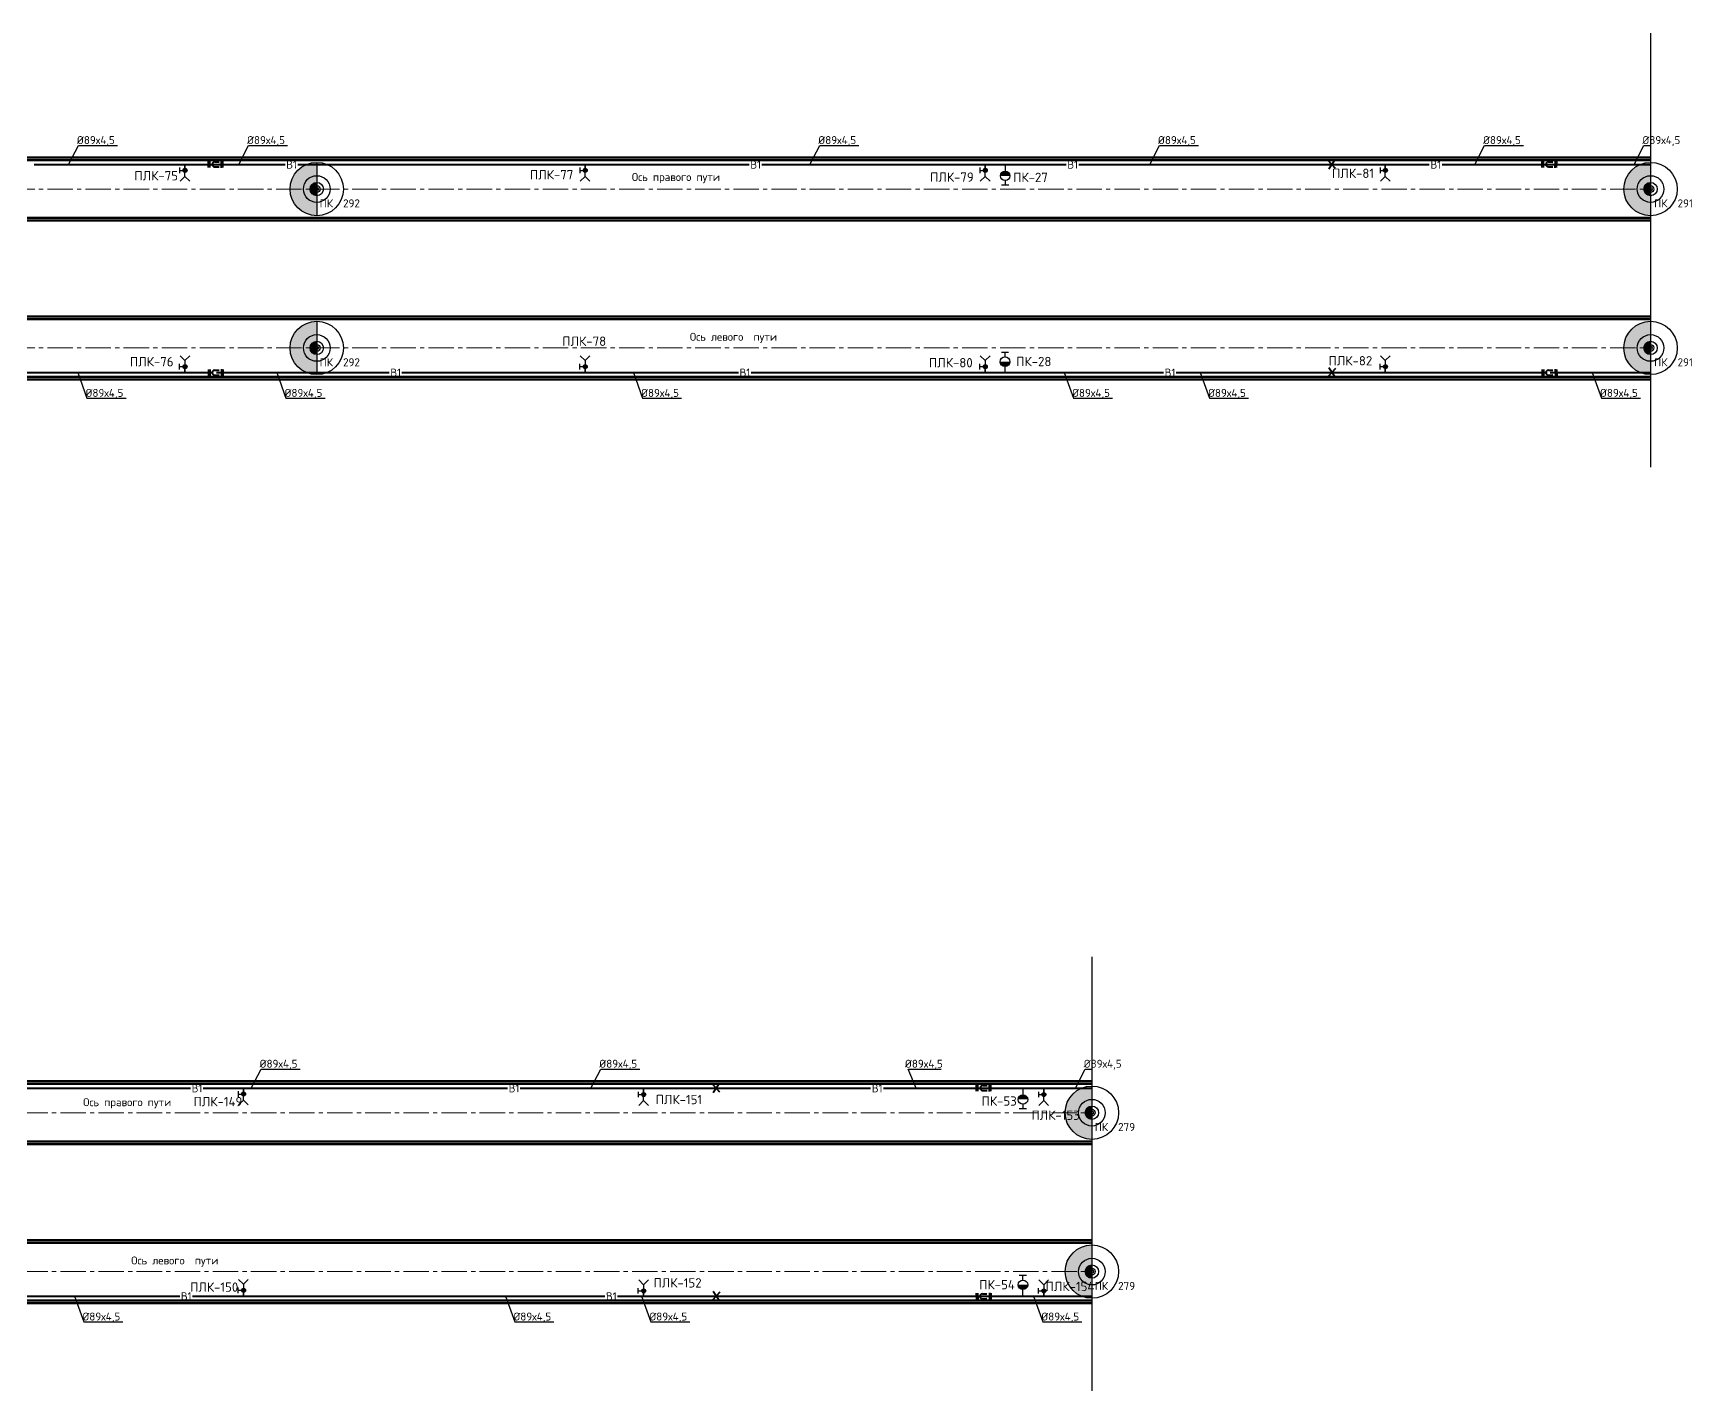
# Paper-space layout 'л2-л8' of a CAD drawing. Header units: millimetres. Extents: x 10032 to 18918, y -3051 to 627.
# Drawn here: x 15645 to 16267, y 118 to 627 of the extents above; entities that cross this region are included whole.
import ezdxf

# ---------------------------------------------------------------- set-up
doc = ezdxf.new("R2010")
doc.units = ezdxf.units.MM
doc.header["$LTSCALE"] = 0.5
doc.linetypes.add('CENTER2', pattern=[28.575, 19.05, -3.175, 3.175, -3.175])
for name, color, linetype in [('1_NADPIS', 7, 'Continuous'), ('3_Текст', 7, 'Continuous'), ('ВК_надписи', 7, 'Continuous'), ('ВК_сети', 4, 'Continuous'), ('ГТ_ПК', 2, 'Continuous'), ('ГТ_ПК @ 0.25', 2, 'Continuous'), ('ГТ_ПК @ 0.5', 2, 'Continuous'), ('ГТ_ПК @ 1', 2, 'Continuous'), ('ГТ_ПК @ 2', 2, 'Continuous'), ('ГТ_ПК @ 4', 2, 'Continuous')]:
    doc.layers.add(name, color=color, linetype=linetype)
for name, color, linetype, lineweight in [('1_PK500', 5, 'Continuous', 35), ('А_Конструкции', 4, 'Continuous', 50), ('АР_Оси', 242, 'CENTER2', 18)]:
    doc.layers.add(name, color=color, linetype=linetype, lineweight=lineweight)
doc.styles.add('Стандарт ММП', font='isocpeur.ttf')

# ---------------------------------------------------------------- blocks, each defined once
blk = doc.blocks.new('ПК')
at = {"layer": 'ГТ_ПК'}
blk.add_hatch(color=0, dxfattribs=at).paths.add_polyline_path([(0, -2.5, 0.414214), (2.5, 0, 0.414214), (0, 2.5)])
at = {"layer": 'ГТ_ПК', "color": 0}
blk.add_line((0, -2.5), (0, 2.5), dxfattribs=at)
blk.add_circle((0, 0), 2.5, dxfattribs=at)
blk = doc.blocks.new('*U626')
at = {"layer": 'ГТ_ПК @ 0.25', "extrusion": (9.32183e-09, 7.72587e-22, 1), "xscale": 0.2500000000000061, "yscale": 0.2500000000000053, "zscale": 0.2500000000000053, "rotation": 180}
blk.add_blockref('ПК', (15751.19, 568.47, 0), dxfattribs=at)
at = {"layer": 'ГТ_ПК @ 0.5', "extrusion": (9.32183e-09, 7.72587e-22, 1), "xscale": 0.5000000000000189, "yscale": 0.5000000000000173, "zscale": 0.5000000000000173, "rotation": 180}
blk.add_blockref('ПК', (15751.19, 568.47, 0), dxfattribs=at)
at = {"layer": 'ГТ_ПК @ 1', "extrusion": (9.32183e-09, 7.72587e-22, 1), "rotation": 179.9999999999641}
blk.add_blockref('ПК', (15751.19, 568.47, 0), dxfattribs=at)
at = {"layer": 'ГТ_ПК @ 2', "extrusion": (9.32183e-09, 7.72587e-22, 1), "xscale": 2.000000000000075, "yscale": 2.000000000000069, "zscale": 2.000000000000069, "rotation": 180}
blk.add_blockref('ПК', (15751.19, 568.47, 0), dxfattribs=at)
at = {"layer": 'ГТ_ПК @ 4', "extrusion": (9.32183e-09, 7.72587e-22, 1), "xscale": 4.000000000000098, "yscale": 4.000000000000085, "zscale": 4.000000000000085, "rotation": 180}
blk.add_blockref('ПК', (15751.19, 568.47, 0), dxfattribs=at)
blk = doc.blocks.new('*U627')
at = {"layer": 'ГТ_ПК @ 0.25', "extrusion": (9.32183e-09, 7.72587e-22, 1), "xscale": 0.2500000000000061, "yscale": 0.2500000000000053, "zscale": 0.2500000000000053, "rotation": 180}
blk.add_blockref('ПК', (16251.19, 568.47, 0), dxfattribs=at)
at = {"layer": 'ГТ_ПК @ 0.5', "extrusion": (9.32183e-09, 7.72587e-22, 1), "xscale": 0.5000000000000189, "yscale": 0.5000000000000173, "zscale": 0.5000000000000173, "rotation": 180}
blk.add_blockref('ПК', (16251.19, 568.47, 0), dxfattribs=at)
at = {"layer": 'ГТ_ПК @ 1', "extrusion": (9.32183e-09, 7.72587e-22, 1), "rotation": 179.9999999999641}
blk.add_blockref('ПК', (16251.19, 568.47, 0), dxfattribs=at)
at = {"layer": 'ГТ_ПК @ 2', "extrusion": (9.32183e-09, 7.72587e-22, 1), "xscale": 2.000000000000075, "yscale": 2.000000000000069, "zscale": 2.000000000000069, "rotation": 180}
blk.add_blockref('ПК', (16251.19, 568.47, 0), dxfattribs=at)
at = {"layer": 'ГТ_ПК @ 4', "extrusion": (9.32183e-09, 7.72587e-22, 1), "xscale": 4.000000000000098, "yscale": 4.000000000000085, "zscale": 4.000000000000085, "rotation": 180}
blk.add_blockref('ПК', (16251.19, 568.47, 0), dxfattribs=at)
blk = doc.blocks.new('*U629')
at = {"layer": 'ГТ_ПК @ 0.25', "extrusion": (9.32183e-09, 7.72587e-22, 1), "xscale": 0.2500000000000061, "yscale": 0.2500000000000053, "zscale": 0.2500000000000053, "rotation": 180}
blk.add_blockref('ПК', (15751.19, 508.87, 0), dxfattribs=at)
at = {"layer": 'ГТ_ПК @ 0.5', "extrusion": (9.32183e-09, 7.72587e-22, 1), "xscale": 0.5000000000000189, "yscale": 0.5000000000000173, "zscale": 0.5000000000000173, "rotation": 180}
blk.add_blockref('ПК', (15751.19, 508.87, 0), dxfattribs=at)
at = {"layer": 'ГТ_ПК @ 1', "extrusion": (9.32183e-09, 7.72587e-22, 1), "rotation": 179.9999999999641}
blk.add_blockref('ПК', (15751.19, 508.87, 0), dxfattribs=at)
at = {"layer": 'ГТ_ПК @ 2', "extrusion": (9.32183e-09, 7.72587e-22, 1), "xscale": 2.000000000000075, "yscale": 2.000000000000069, "zscale": 2.000000000000069, "rotation": 180}
blk.add_blockref('ПК', (15751.19, 508.87, 0), dxfattribs=at)
at = {"layer": 'ГТ_ПК @ 4', "extrusion": (9.32183e-09, 7.72587e-22, 1), "xscale": 4.000000000000098, "yscale": 4.000000000000085, "zscale": 4.000000000000085, "rotation": 180}
blk.add_blockref('ПК', (15751.19, 508.87, 0), dxfattribs=at)
blk = doc.blocks.new('*U630')
at = {"layer": 'ГТ_ПК @ 0.25', "extrusion": (9.32183e-09, 7.72587e-22, 1), "xscale": 0.2500000000000061, "yscale": 0.2500000000000053, "zscale": 0.2500000000000053, "rotation": 180}
blk.add_blockref('ПК', (16251.19, 508.87, 0), dxfattribs=at)
at = {"layer": 'ГТ_ПК @ 0.5', "extrusion": (9.32183e-09, 7.72587e-22, 1), "xscale": 0.5000000000000189, "yscale": 0.5000000000000173, "zscale": 0.5000000000000173, "rotation": 180}
blk.add_blockref('ПК', (16251.19, 508.87, 0), dxfattribs=at)
at = {"layer": 'ГТ_ПК @ 1', "extrusion": (9.32183e-09, 7.72587e-22, 1), "rotation": 179.9999999999641}
blk.add_blockref('ПК', (16251.19, 508.87, 0), dxfattribs=at)
at = {"layer": 'ГТ_ПК @ 2', "extrusion": (9.32183e-09, 7.72587e-22, 1), "xscale": 2.000000000000075, "yscale": 2.000000000000069, "zscale": 2.000000000000069, "rotation": 180}
blk.add_blockref('ПК', (16251.19, 508.87, 0), dxfattribs=at)
at = {"layer": 'ГТ_ПК @ 4', "extrusion": (9.32183e-09, 7.72587e-22, 1), "xscale": 4.000000000000098, "yscale": 4.000000000000085, "zscale": 4.000000000000085, "rotation": 180}
blk.add_blockref('ПК', (16251.19, 508.87, 0), dxfattribs=at)
blk = doc.blocks.new('*U671')
at = {"layer": 'ГТ_ПК @ 0.25', "extrusion": (9.32183e-09, 7.72587e-22, 1), "xscale": 0.2500000000000061, "yscale": 0.2500000000000053, "zscale": 0.2500000000000053, "rotation": 180}
blk.add_blockref('ПК', (16041.76, 222.06, 0), dxfattribs=at)
at = {"layer": 'ГТ_ПК @ 0.5', "extrusion": (9.32183e-09, 7.72587e-22, 1), "xscale": 0.5000000000000188, "yscale": 0.5000000000000173, "zscale": 0.5000000000000173, "rotation": 180}
blk.add_blockref('ПК', (16041.76, 222.06, 0), dxfattribs=at)
at = {"layer": 'ГТ_ПК @ 1', "extrusion": (9.32183e-09, 7.72587e-22, 1), "rotation": 179.9999999999641}
blk.add_blockref('ПК', (16041.76, 222.06, 0), dxfattribs=at)
at = {"layer": 'ГТ_ПК @ 2', "extrusion": (9.32183e-09, 7.72587e-22, 1), "xscale": 2.000000000000075, "yscale": 2.000000000000069, "zscale": 2.000000000000069, "rotation": 180}
blk.add_blockref('ПК', (16041.76, 222.06, 0), dxfattribs=at)
at = {"layer": 'ГТ_ПК @ 4', "extrusion": (9.32183e-09, 7.72587e-22, 1), "xscale": 4.000000000000097, "yscale": 4.000000000000085, "zscale": 4.000000000000085, "rotation": 180}
blk.add_blockref('ПК', (16041.76, 222.06, 0), dxfattribs=at)
blk = doc.blocks.new('*U674')
at = {"layer": 'ГТ_ПК @ 0.25', "extrusion": (9.32183e-09, 7.72587e-22, 1), "xscale": 0.2500000000000061, "yscale": 0.2500000000000053, "zscale": 0.2500000000000053, "rotation": 180}
blk.add_blockref('ПК', (16041.76, 162.46, 0), dxfattribs=at)
at = {"layer": 'ГТ_ПК @ 0.5', "extrusion": (9.32183e-09, 7.72587e-22, 1), "xscale": 0.5000000000000188, "yscale": 0.5000000000000173, "zscale": 0.5000000000000173, "rotation": 180}
blk.add_blockref('ПК', (16041.76, 162.46, 0), dxfattribs=at)
at = {"layer": 'ГТ_ПК @ 1', "extrusion": (9.32183e-09, 7.72587e-22, 1), "rotation": 179.9999999999641}
blk.add_blockref('ПК', (16041.76, 162.46, 0), dxfattribs=at)
at = {"layer": 'ГТ_ПК @ 2', "extrusion": (9.32183e-09, 7.72587e-22, 1), "xscale": 2.000000000000075, "yscale": 2.000000000000069, "zscale": 2.000000000000069, "rotation": 180}
blk.add_blockref('ПК', (16041.76, 162.46, 0), dxfattribs=at)
at = {"layer": 'ГТ_ПК @ 4', "extrusion": (9.32183e-09, 7.72587e-22, 1), "xscale": 4.000000000000097, "yscale": 4.000000000000085, "zscale": 4.000000000000085, "rotation": 180}
blk.add_blockref('ПК', (16041.76, 162.46, 0), dxfattribs=at)

psp = doc.layouts.new('л2-л8')

# ---------------------------------------------------------------- hatches: boundary and pattern name
at = {"layer": 'ВК_сети', "ltscale": 0.5}
h = psp.add_hatch(color=5, dxfattribs=at)
h.paths.add_polyline_path([(15702.5701, 575.4818, 0.41421356), (15701.8201, 576.2318), (15701.8201, 575.4818)])
h.paths.add_polyline_path([(15702.5701, 575.4818), (15701.8201, 575.4818), (15701.8201, 574.7318, 0.41421356)])
h.paths.add_polyline_path([(15701.8201, 575.4818), (15701.8201, 576.2318, 0.58408052), (15701.1782, 575.0938)])
h.paths.add_polyline_path([(15701.8201, 574.7318), (15701.8201, 575.4818), (15701.1782, 575.0938, 0.26256208)])
h = psp.add_hatch(color=5, dxfattribs=at)
h.paths.add_polyline_path([(15702.5701, 575.4818, 0.41421356), (15701.8201, 576.2318), (15701.8201, 575.4818)])
h.paths.add_polyline_path([(15702.5701, 575.4818), (15701.8201, 575.4818), (15701.8201, 574.7318, 0.41421356)])
h.paths.add_polyline_path([(15701.8201, 575.4818), (15701.8201, 576.2318, 0.58408052), (15701.1782, 575.0938)])
h.paths.add_polyline_path([(15701.8201, 574.7318), (15701.8201, 575.4818), (15701.1782, 575.0938, 0.26256208)])
h = psp.add_hatch(color=5, dxfattribs=at)
h.paths.add_polyline_path([(15852.5701, 575.4818, 0.41421356), (15851.8201, 576.2318), (15851.8201, 575.4818)])
h.paths.add_polyline_path([(15852.5701, 575.4818), (15851.8201, 575.4818), (15851.8201, 574.7318, 0.41421356)])
h.paths.add_polyline_path([(15851.8201, 575.4818), (15851.8201, 576.2318, 0.58408052), (15851.1782, 575.0938)])
h.paths.add_polyline_path([(15851.8201, 574.7318), (15851.8201, 575.4818), (15851.1782, 575.0938, 0.26256208)])
h = psp.add_hatch(color=5, dxfattribs=at)
h.paths.add_polyline_path([(15852.5701, 575.4818, 0.41421356), (15851.8201, 576.2318), (15851.8201, 575.4818)])
h.paths.add_polyline_path([(15852.5701, 575.4818), (15851.8201, 575.4818), (15851.8201, 574.7318, 0.41421356)])
h.paths.add_polyline_path([(15851.8201, 575.4818), (15851.8201, 576.2318, 0.58408052), (15851.1782, 575.0938)])
h.paths.add_polyline_path([(15851.8201, 574.7318), (15851.8201, 575.4818), (15851.1782, 575.0938, 0.26256208)])
h = psp.add_hatch(color=5, dxfattribs=at)
h.paths.add_polyline_path([(16002.5701, 575.4818, 0.41421356), (16001.8201, 576.2318), (16001.8201, 575.4818)])
h.paths.add_polyline_path([(16002.5701, 575.4818), (16001.8201, 575.4818), (16001.8201, 574.7318, 0.41421356)])
h.paths.add_polyline_path([(16001.8201, 575.4818), (16001.8201, 576.2318, 0.58408052), (16001.1782, 575.0938)])
h.paths.add_polyline_path([(16001.8201, 574.7318), (16001.8201, 575.4818), (16001.1782, 575.0938, 0.26256208)])
h = psp.add_hatch(color=5, dxfattribs=at)
h.paths.add_polyline_path([(16002.5701, 575.4818, 0.41421356), (16001.8201, 576.2318), (16001.8201, 575.4818)])
h.paths.add_polyline_path([(16002.5701, 575.4818), (16001.8201, 575.4818), (16001.8201, 574.7318, 0.41421356)])
h.paths.add_polyline_path([(16001.8201, 575.4818), (16001.8201, 576.2318, 0.58408052), (16001.1782, 575.0938)])
h.paths.add_polyline_path([(16001.8201, 574.7318), (16001.8201, 575.4818), (16001.1782, 575.0938, 0.26256208)])
h = psp.add_hatch(color=1, dxfattribs=at)
h.paths.add_polyline_path([(16007.4584, 573.4229), (16011.0584, 573.4229, 0.09159777), (16010.9396, 574.066), (16007.5773, 574.066, 0.09159777)])
h.paths.add_polyline_path([(16007.5773, 574.066), (16010.9396, 574.066, 0.68812614)])
h = psp.add_hatch(color=1, dxfattribs=at)
h.paths.add_polyline_path([(16007.4584, 573.4229), (16011.0584, 573.4229, 0.09159777), (16010.9396, 574.066), (16007.5773, 574.066, 0.09159777)])
h.paths.add_polyline_path([(16007.5773, 574.066), (16010.9396, 574.066, 0.68812614)])
h = psp.add_hatch(color=1, dxfattribs=at)
h.paths.add_polyline_path([(16007.4584, 573.4227), (16011.0584, 573.4227, 0.09159777), (16010.9396, 574.0659), (16007.5773, 574.0659, 0.09159777)])
h.paths.add_polyline_path([(16007.5773, 574.0659), (16010.9396, 574.0659, 0.68812614)])
h = psp.add_hatch(color=1, dxfattribs=at)
h.paths.add_polyline_path([(16007.4584, 573.4227), (16011.0584, 573.4227, 0.09159777), (16010.9396, 574.0659), (16007.5773, 574.0659, 0.09159777)])
h.paths.add_polyline_path([(16007.5773, 574.0659), (16010.9396, 574.0659, 0.68812614)])
h = psp.add_hatch(color=5, dxfattribs=at)
h.paths.add_polyline_path([(16152.5701, 575.4818, 0.41421356), (16151.8201, 576.2318), (16151.8201, 575.4818)])
h.paths.add_polyline_path([(16152.5701, 575.4818), (16151.8201, 575.4818), (16151.8201, 574.7318, 0.41421356)])
h.paths.add_polyline_path([(16151.8201, 575.4818), (16151.8201, 576.2318, 0.58408052), (16151.1782, 575.0938)])
h.paths.add_polyline_path([(16151.8201, 574.7318), (16151.8201, 575.4818), (16151.1782, 575.0938, 0.26256208)])
h = psp.add_hatch(color=5, dxfattribs=at)
h.paths.add_polyline_path([(16152.5701, 575.4818, 0.41421356), (16151.8201, 576.2318), (16151.8201, 575.4818)])
h.paths.add_polyline_path([(16152.5701, 575.4818), (16151.8201, 575.4818), (16151.8201, 574.7318, 0.41421356)])
h.paths.add_polyline_path([(16151.8201, 575.4818), (16151.8201, 576.2318, 0.58408052), (16151.1782, 575.0938)])
h.paths.add_polyline_path([(16151.8201, 574.7318), (16151.8201, 575.4818), (16151.1782, 575.0938, 0.26256208)])
h = psp.add_hatch(color=1, dxfattribs=at)
h.paths.add_polyline_path([(16007.4007, 503.7244), (16011.0007, 503.7244, -0.09159777), (16010.8819, 503.0812), (16007.5195, 503.0812, -0.09159777)])
h.paths.add_polyline_path([(16007.5195, 503.0812), (16010.8819, 503.0812, -0.68812614)])
h = psp.add_hatch(color=1, dxfattribs=at)
h.paths.add_polyline_path([(16007.4007, 503.7244), (16011.0007, 503.7244, -0.09159777), (16010.8819, 503.0812), (16007.5195, 503.0812, -0.09159777)])
h.paths.add_polyline_path([(16007.5195, 503.0812), (16010.8819, 503.0812, -0.68812614)])
h = psp.add_hatch(color=5, dxfattribs=at)
h.paths.add_polyline_path([(15702.5701, 501.8586, -0.41421356), (15701.8201, 501.1086), (15701.8201, 501.8586)])
h.paths.add_polyline_path([(15702.5701, 501.8586), (15701.8201, 501.8586), (15701.8201, 502.6086, -0.41421356)])
h.paths.add_polyline_path([(15701.8201, 501.8586), (15701.8201, 501.1086, -0.58408052), (15701.1782, 502.2466)])
h.paths.add_polyline_path([(15701.8201, 502.6086), (15701.8201, 501.8586), (15701.1782, 502.2466, -0.26256208)])
h = psp.add_hatch(color=5, dxfattribs=at)
h.paths.add_polyline_path([(15702.5701, 501.8586, -0.41421356), (15701.8201, 501.1086), (15701.8201, 501.8586)])
h.paths.add_polyline_path([(15702.5701, 501.8586), (15701.8201, 501.8586), (15701.8201, 502.6086, -0.41421356)])
h.paths.add_polyline_path([(15701.8201, 501.8586), (15701.8201, 501.1086, -0.58408052), (15701.1782, 502.2466)])
h.paths.add_polyline_path([(15701.8201, 502.6086), (15701.8201, 501.8586), (15701.1782, 502.2466, -0.26256208)])
h = psp.add_hatch(color=5, dxfattribs=at)
h.paths.add_polyline_path([(15852.5701, 501.8586, -0.41421356), (15851.8201, 501.1086), (15851.8201, 501.8586)])
h.paths.add_polyline_path([(15852.5701, 501.8586), (15851.8201, 501.8586), (15851.8201, 502.6086, -0.41421356)])
h.paths.add_polyline_path([(15851.8201, 501.8586), (15851.8201, 501.1086, -0.58408052), (15851.1782, 502.2466)])
h.paths.add_polyline_path([(15851.8201, 502.6086), (15851.8201, 501.8586), (15851.1782, 502.2466, -0.26256208)])
h = psp.add_hatch(color=5, dxfattribs=at)
h.paths.add_polyline_path([(15852.5701, 501.8585, -0.41421356), (15851.8201, 501.1085), (15851.8201, 501.8585)])
h.paths.add_polyline_path([(15852.5701, 501.8585), (15851.8201, 501.8585), (15851.8201, 502.6085, -0.41421356)])
h.paths.add_polyline_path([(15851.8201, 501.8585), (15851.8201, 501.1085, -0.58408052), (15851.1782, 502.2465)])
h.paths.add_polyline_path([(15851.8201, 502.6085), (15851.8201, 501.8585), (15851.1782, 502.2465, -0.26256208)])
h = psp.add_hatch(color=5, dxfattribs=at)
h.paths.add_polyline_path([(16002.5701, 501.8586, -0.41421356), (16001.8201, 501.1086), (16001.8201, 501.8586)])
h.paths.add_polyline_path([(16002.5701, 501.8586), (16001.8201, 501.8586), (16001.8201, 502.6086, -0.41421356)])
h.paths.add_polyline_path([(16001.8201, 501.8586), (16001.8201, 501.1086, -0.58408052), (16001.1782, 502.2466)])
h.paths.add_polyline_path([(16001.8201, 502.6086), (16001.8201, 501.8586), (16001.1782, 502.2466, -0.26256208)])
h = psp.add_hatch(color=5, dxfattribs=at)
h.paths.add_polyline_path([(16002.5701, 501.8586, -0.41421356), (16001.8201, 501.1086), (16001.8201, 501.8586)])
h.paths.add_polyline_path([(16002.5701, 501.8586), (16001.8201, 501.8586), (16001.8201, 502.6086, -0.41421356)])
h.paths.add_polyline_path([(16001.8201, 501.8586), (16001.8201, 501.1086, -0.58408052), (16001.1782, 502.2466)])
h.paths.add_polyline_path([(16001.8201, 502.6086), (16001.8201, 501.8586), (16001.1782, 502.2466, -0.26256208)])
h = psp.add_hatch(color=5, dxfattribs=at)
h.paths.add_polyline_path([(16152.5701, 501.8586, -0.41421356), (16151.8201, 501.1086), (16151.8201, 501.8586)])
h.paths.add_polyline_path([(16152.5701, 501.8586), (16151.8201, 501.8586), (16151.8201, 502.6086, -0.41421356)])
h.paths.add_polyline_path([(16151.8201, 501.8586), (16151.8201, 501.1086, -0.58408052), (16151.1782, 502.2466)])
h.paths.add_polyline_path([(16151.8201, 502.6086), (16151.8201, 501.8586), (16151.1782, 502.2466, -0.26256208)])
h = psp.add_hatch(color=5, dxfattribs=at)
h.paths.add_polyline_path([(16152.5701, 501.8586, -0.41421356), (16151.8201, 501.1086), (16151.8201, 501.8586)])
h.paths.add_polyline_path([(16152.5701, 501.8586), (16151.8201, 501.8586), (16151.8201, 502.6086, -0.41421356)])
h.paths.add_polyline_path([(16151.8201, 501.8586), (16151.8201, 501.1086, -0.58408052), (16151.1782, 502.2466)])
h.paths.add_polyline_path([(16151.8201, 502.6086), (16151.8201, 501.8586), (16151.1782, 502.2466, -0.26256208)])
h = psp.add_hatch(color=5, dxfattribs=at)
h.paths.add_polyline_path([(15724.5036, 229.0713, 0.41421356), (15723.7536, 229.8213), (15723.7536, 229.0713)])
h.paths.add_polyline_path([(15724.5036, 229.0713), (15723.7536, 229.0713), (15723.7536, 228.3213, 0.41421356)])
h.paths.add_polyline_path([(15723.7536, 229.0713), (15723.7536, 229.8213, 0.58408052), (15723.1117, 228.6833)])
h.paths.add_polyline_path([(15723.7536, 228.3213), (15723.7536, 229.0713), (15723.1117, 228.6833, 0.26256208)])
h = psp.add_hatch(color=5, dxfattribs=at)
h.paths.add_polyline_path([(15874.5044, 228.87, 0.41421356), (15873.7544, 229.62), (15873.7544, 228.87)])
h.paths.add_polyline_path([(15874.5044, 228.87), (15873.7544, 228.87), (15873.7544, 228.12, 0.41421356)])
h.paths.add_polyline_path([(15873.7544, 228.87), (15873.7544, 229.62, 0.58408052), (15873.1125, 228.482)])
h.paths.add_polyline_path([(15873.7544, 228.12), (15873.7544, 228.87), (15873.1125, 228.482, 0.26256208)])
h = psp.add_hatch(color=1, dxfattribs=at)
h.paths.add_polyline_path([(16014.1084, 227.0124), (16017.7084, 227.0124, 0.09159777), (16017.5896, 227.6556), (16014.2273, 227.6556, 0.09159777)])
h.paths.add_polyline_path([(16014.2273, 227.6556), (16017.5896, 227.6556, 0.68812614)])
h = psp.add_hatch(color=1, dxfattribs=at)
h.paths.add_polyline_path([(16014.1084, 227.0124), (16017.7084, 227.0124, 0.09159777), (16017.5896, 227.6556), (16014.2273, 227.6556, 0.09159777)])
h.paths.add_polyline_path([(16014.2273, 227.6556), (16017.5896, 227.6556, 0.68812614)])
h = psp.add_hatch(color=5, dxfattribs=at)
h.paths.add_polyline_path([(16024.5044, 228.87, 0.41421356), (16023.7544, 229.62), (16023.7544, 228.87)])
h.paths.add_polyline_path([(16024.5044, 228.87), (16023.7544, 228.87), (16023.7544, 228.12, 0.41421356)])
h.paths.add_polyline_path([(16023.7544, 228.87), (16023.7544, 229.62, 0.58408052), (16023.1125, 228.482)])
h.paths.add_polyline_path([(16023.7544, 228.12), (16023.7544, 228.87), (16023.1125, 228.482, 0.26256208)])
h = psp.add_hatch(color=5, dxfattribs=at)
h.paths.add_polyline_path([(15724.5036, 155.448, -0.41421356), (15723.7536, 154.698), (15723.7536, 155.448)])
h.paths.add_polyline_path([(15724.5036, 155.448), (15723.7536, 155.448), (15723.7536, 156.198, -0.41421356)])
h.paths.add_polyline_path([(15723.7536, 155.448), (15723.7536, 154.698, -0.58408052), (15723.1117, 155.836)])
h.paths.add_polyline_path([(15723.7536, 156.198), (15723.7536, 155.448), (15723.1117, 155.836, -0.26256208)])
h = psp.add_hatch(color=5, dxfattribs=at)
h.paths.add_polyline_path([(15874.5044, 155.2468, -0.41421356), (15873.7544, 154.4968), (15873.7544, 155.2468)])
h.paths.add_polyline_path([(15874.5044, 155.2468), (15873.7544, 155.2468), (15873.7544, 155.9968, -0.41421356)])
h.paths.add_polyline_path([(15873.7544, 155.2468), (15873.7544, 154.4968, -0.58408052), (15873.1125, 155.6348)])
h.paths.add_polyline_path([(15873.7544, 155.9968), (15873.7544, 155.2468), (15873.1125, 155.6348, -0.26256208)])
h = psp.add_hatch(color=1, dxfattribs=at)
h.paths.add_polyline_path([(16014.1084, 157.5071), (16017.7084, 157.5071, -0.09159777), (16017.5896, 156.864), (16014.2273, 156.864, -0.09159777)])
h.paths.add_polyline_path([(16014.2273, 156.864), (16017.5896, 156.864, -0.68812614)])
h = psp.add_hatch(color=1, dxfattribs=at)
h.paths.add_polyline_path([(16014.1084, 157.5071), (16017.7084, 157.5071, -0.09159777), (16017.5896, 156.864), (16014.2273, 156.864, -0.09159777)])
h.paths.add_polyline_path([(16014.2273, 156.864), (16017.5896, 156.864, -0.68812614)])
h = psp.add_hatch(color=5, dxfattribs=at)
h.paths.add_polyline_path([(16024.5044, 155.2468, -0.41421356), (16023.7544, 154.4968), (16023.7544, 155.2468)])
h.paths.add_polyline_path([(16024.5044, 155.2468), (16023.7544, 155.2468), (16023.7544, 155.9968, -0.41421356)])
h.paths.add_polyline_path([(16023.7544, 155.2468), (16023.7544, 154.4968, -0.58408052), (16023.1125, 155.6348)])
h.paths.add_polyline_path([(16023.7544, 155.9968), (16023.7544, 155.2468), (16023.1125, 155.6348, -0.26256208)])

# ---------------------------------------------------------------- linework, layer by layer
at = {"layer": 'Defpoints', "color": 5, "linetype": 'Continuous', "lineweight": 30}
for p, q in [((16251.1934, 626.935), (16251.1934, 464.1562)), ((16041.7584, 280.5245), (16041.7584, 117.7457))]:
    psp.add_line(p, q, dxfattribs=at)
at = {"layer": 'А_Конструкции'}
for p, q in [((15080.2691, 580.2702), (16251.1934, 580.2702)), ((15080.2691, 579.2702), (16251.1934, 579.2702)), ((15080.2691, 557.6702), (16251.1934, 557.6702)), ((15080.2691, 556.6702), (16251.1934, 556.6702)), ((15080.2691, 520.6702), (16251.1934, 520.6702)), ((15080.2691, 519.6702), (16251.1934, 519.6702)), ((15080.2691, 498.0702), (16251.1934, 498.0702)), ((15080.2691, 497.0702), (16251.1934, 497.0702)), ((14870.8341, 233.8597), (16041.7584, 233.8597)), ((14870.8341, 232.8597), (16041.7584, 232.8597)), ((14870.8341, 211.2597), (16041.7584, 211.2597)), ((14870.8341, 210.2597), (16041.7584, 210.2597)), ((14870.8341, 174.2597), (16041.7584, 174.2597)), ((14870.8341, 173.2597), (16041.7584, 173.2597)), ((14870.8341, 151.6597), (16041.7584, 151.6597)), ((14870.8341, 150.6597), (16041.7584, 150.6597))]:
    psp.add_line(p, q, dxfattribs=at)
at = {"layer": 'АР_Оси', "color": 7}
for p, q in [((15078.7126, 568.4702), (16251.1934, 568.4702)), ((15078.7126, 508.8702), (16251.1934, 508.8702)), ((14869.2776, 222.0597), (16041.7584, 222.0597)), ((14869.2776, 162.4597), (16041.7584, 162.4597))]:
    psp.add_line(p, q, dxfattribs=at)
at = {"layer": 'ВК_надписи'}
for p, q in [((15658.185, 577.6618, 0), (15661.8447, 584.8595, 0)), ((15661.8447, 584.8595, 0), (15676.4842, 584.8595, 0)), ((15721.9578, 577.6618, 0), (15725.6176, 584.8595, 0)), ((15725.6176, 584.8595, 0), (15740.257, 584.8595, 0)), ((15936.0926, 577.6618, 0), (15939.7523, 584.8595, 0)), ((15939.7523, 584.8595, 0), (15954.3918, 584.8595, 0)), ((16063.4318, 577.6618, 0), (16067.0915, 584.8595, 0)), ((16067.0915, 584.8595, 0), (16081.731, 584.8595, 0)), ((16185.2865, 577.6618, 0), (16188.9463, 584.8595, 0)), ((16188.9463, 584.8595, 0), (16203.5857, 584.8595, 0)), ((16245.033, 577.6618, 0), (16248.6928, 584.8595, 0)), ((16248.6928, 584.8595, 0), (16251.1934, 584.8595, 0)), ((15661.5944, 499.6786, 0), (15665.0467, 490.0475, 0)), ((15736.2015, 499.6786, 0), (15739.6538, 490.0475, 0)), ((15869.8686, 499.6786, 0), (15873.3209, 490.0475, 0)), ((16031.4298, 499.6786, 0), (16034.8821, 490.0475, 0)), ((16082.3966, 499.6786, 0), (16085.8488, 490.0475, 0)), ((16229.334, 499.6786, 0), (16232.7863, 490.0475, 0)), ((15665.0467, 490.0475, 0), (15679.6861, 490.0475, 0)), ((15739.6538, 490.0475, 0), (15754.2933, 490.0475, 0)), ((15873.3209, 490.0475, 0), (15887.9603, 490.0475, 0)), ((16034.8821, 490.0475, 0), (16049.5215, 490.0475, 0)), ((16085.8488, 490.0475, 0), (16100.4883, 490.0475, 0)), ((16232.7863, 490.0475, 0), (16247.4257, 490.0475, 0)), ((15726.6576, 231.2513, 0), (15730.3173, 238.449, 0)), ((15730.3173, 238.449, 0), (15744.9568, 238.449, 0)), ((15853.9968, 231.2513, 0), (15857.6565, 238.449, 0)), ((15857.6565, 238.449, 0), (15872.296, 238.449, 0)), ((15975.8515, 231.2513, 0), (15972.9148, 238.449, 0)), ((15972.9148, 238.449, 0), (15985.2743, 238.449, 0)), ((16035.598, 231.2513, 0), (16039.2578, 238.449, 0)), ((16039.2578, 238.449, 0), (16041.7584, 238.449, 0)), ((15660.4336, 153.2681, 0), (15663.8859, 143.637, 0)), ((15821.9948, 153.2681, 0), (15825.4471, 143.637, 0)), ((15872.9616, 153.2681, 0), (15876.4138, 143.637, 0)), ((16019.899, 153.2681, 0), (16023.3513, 143.637, 0)), ((15663.8859, 143.637, 0), (15678.5253, 143.637, 0)), ((15825.4471, 143.637, 0), (15840.0865, 143.637, 0)), ((15876.4138, 143.637, 0), (15891.0533, 143.637, 0)), ((16023.3513, 143.637, 0), (16037.9907, 143.637, 0))]:
    psp.add_line(p, q, dxfattribs=at)
at = {"layer": 'ВК_сети', "color": 5, "lineweight": 40, "ltscale": 0.5}
for p, q in [((15710.5798, 576.5043, 0), (15710.6102, 578.9868, 0)), ((15711.0762, 576.5643, 0), (15711.1066, 579.0468, 0)), ((15712.9213, 578.6146, 0), (15714.5922, 578.5941, 0)), ((15715.4794, 576.4442, 0), (15715.5098, 578.9267, 0)), ((15715.9757, 576.5043, 0), (15716.0062, 578.9868, 0)), ((16133.0615, 576.166, 0), (16130.3054, 579.1576, 0)), ((16132.817, 579.3504, 0), (16130.5498, 575.9731, 0)), ((16210.5798, 576.5043, 0), (16210.6102, 578.9868, 0)), ((16211.0762, 576.5643, 0), (16211.1066, 579.0468, 0)), ((16212.9213, 578.6146, 0), (16214.5922, 578.5941, 0)), ((16215.4794, 576.4442, 0), (16215.5098, 578.9267, 0)), ((16215.9757, 576.5043, 0), (16216.0062, 578.9868, 0)), ((15712.8993, 576.8197, 0), (15714.5702, 576.7992, 0)), ((16212.8993, 576.8197, 0), (16214.5702, 576.7992, 0)), ((15710.5798, 500.8361, 0), (15710.6102, 498.3536, 0)), ((15711.0762, 500.776, 0), (15711.1066, 498.2935, 0)), ((15712.8993, 500.5207, 0), (15714.5702, 500.5411, 0)), ((15712.9213, 498.7258, 0), (15714.5922, 498.7462, 0)), ((15715.4794, 500.8961, 0), (15715.5098, 498.4136, 0)), ((15715.9757, 500.8361, 0), (15716.0062, 498.3536, 0)), ((16133.0615, 501.1744, 0), (16130.3054, 498.1828, 0)), ((16132.817, 497.99, 0), (16130.5498, 501.3672, 0)), ((16210.5798, 500.8361, 0), (16210.6102, 498.3536, 0)), ((16211.0762, 500.776, 0), (16211.1066, 498.2935, 0)), ((16212.8993, 500.5207, 0), (16214.5702, 500.5411, 0)), ((16212.9213, 498.7258, 0), (16214.5922, 498.7462, 0)), ((16215.4794, 500.8961, 0), (16215.5098, 498.4136, 0)), ((16215.9757, 500.8361, 0), (16216.0062, 498.3536, 0)), ((15902.2865, 229.7555, 0), (15899.5304, 232.7471, 0)), ((15902.042, 232.9399, 0), (15899.7748, 229.5626, 0)), ((15998.5015, 230.0938, 0), (15998.5319, 232.5763, 0)), ((15998.9979, 230.1538, 0), (15999.0283, 232.6364, 0)), ((16000.821, 230.4092, 0), (16002.4919, 230.3887, 0)), ((16000.843, 232.2041, 0), (16002.5139, 232.1836, 0)), ((16003.4011, 230.0337, 0), (16003.4315, 232.5162, 0)), ((16003.8975, 230.0938, 0), (16003.9279, 232.5763, 0)), ((15902.2865, 154.7639, 0), (15899.5304, 151.7723, 0)), ((15902.042, 151.5795, 0), (15899.7748, 154.9567, 0)), ((15998.4279, 154.4256, 0), (15998.4583, 151.9431, 0)), ((15998.9243, 154.3656, 0), (15998.9547, 151.883, 0)), ((16000.7474, 154.1102, 0), (16002.4183, 154.1307, 0)), ((16000.7694, 152.3153, 0), (16002.4403, 152.3358, 0)), ((16003.3275, 154.4857, 0), (16003.3579, 152.0031, 0)), ((16003.8239, 154.4256, 0), (16003.8543, 151.9431, 0))]:
    psp.add_line(p, q, dxfattribs=at)
at = {"layer": 'ВК_сети', "color": 5, "ltscale": 0.5}
for p, q in [((15699.7905, 576.5134, 0), (15699.7905, 574.4516, 0)), ((15699.7905, 576.5134, 0), (15699.7905, 574.4516, 0)), ((15699.7905, 575.4825, 0), (15701.8201, 575.4825, 0)), ((15699.7905, 575.4825, 0), (15701.8201, 575.4825, 0)), ((15701.7584, 573.223, 0), (15699.9342, 571.3988, 0)), ((15701.7584, 573.223, 0), (15699.9342, 571.3988, 0)), ((15701.7584, 573.223, 0), (15701.7584, 577.6617, 0)), ((15701.7584, 573.223, 0), (15701.7584, 577.6617, 0)), ((15701.7584, 573.223, 0), (15703.5826, 571.3988, 0)), ((15701.7584, 573.223, 0), (15703.5826, 571.3988, 0)), ((15849.7905, 576.5135, 0), (15849.7905, 574.4516, 0)), ((15849.7905, 576.5134, 0), (15849.7905, 574.4516, 0)), ((15849.7905, 575.4825, 0), (15851.8201, 575.4825, 0)), ((15849.7905, 575.4825, 0), (15851.8201, 575.4825, 0)), ((15851.7584, 573.223, 0), (15849.9342, 571.3988, 0)), ((15851.7584, 573.223, 0), (15849.9342, 571.3988, 0)), ((15851.7584, 573.223, 0), (15851.7584, 577.6618, 0)), ((15851.7584, 573.223, 0), (15851.7584, 577.6617, 0)), ((15851.7584, 573.223, 0), (15853.5826, 571.3988, 0)), ((15851.7584, 573.223, 0), (15853.5826, 571.3988, 0)), ((15999.7905, 576.5134, 0), (15999.7905, 574.4516, 0)), ((15999.7905, 576.5134, 0), (15999.7905, 574.4516, 0)), ((15999.7905, 575.4825, 0), (16001.8201, 575.4825, 0)), ((15999.7905, 575.4825, 0), (16001.8201, 575.4825, 0)), ((16001.7584, 573.223, 0), (15999.9342, 571.3988, 0)), ((16001.7584, 573.223, 0), (15999.9342, 571.3988, 0)), ((16001.7584, 573.223, 0), (16001.7584, 577.6617, 0)), ((16001.7584, 573.223, 0), (16001.7584, 577.6617, 0)), ((16001.7584, 573.223, 0), (16003.5826, 571.3988, 0)), ((16001.7584, 573.223, 0), (16003.5826, 571.3988, 0)), ((16149.7905, 576.5134, 0), (16149.7905, 574.4516, 0)), ((16149.7905, 576.5134, 0), (16149.7905, 574.4516, 0)), ((16149.7905, 575.4825, 0), (16151.8201, 575.4825, 0)), ((16149.7905, 575.4825, 0), (16151.8201, 575.4825, 0)), ((16151.7584, 573.223, 0), (16149.9342, 571.3988, 0)), ((16151.7584, 573.223, 0), (16149.9342, 571.3988, 0)), ((16151.7584, 573.223, 0), (16151.7584, 577.6617, 0)), ((16151.7584, 573.223, 0), (16151.7584, 577.6617, 0)), ((16151.7584, 573.223, 0), (16153.5826, 571.3988, 0)), ((16151.7584, 573.223, 0), (16153.5826, 571.3988, 0)), ((15701.7584, 504.1174, 0), (15699.9342, 505.9416, 0)), ((15701.7584, 504.1174, 0), (15699.9342, 505.9416, 0)), ((15701.7584, 504.1174, 0), (15703.5826, 505.9416, 0)), ((15701.7584, 504.1174, 0), (15703.5826, 505.9416, 0)), ((15701.7584, 504.1174, 0), (15701.7584, 499.6786, 0)), ((15701.7584, 504.1174, 0), (15701.7584, 499.6786, 0)), ((15851.7584, 504.1174, 0), (15849.9342, 505.9416, 0)), ((15851.7584, 504.1173, 0), (15849.9342, 505.9415, 0)), ((15851.7584, 504.1174, 0), (15853.5826, 505.9416, 0)), ((15851.7584, 504.1173, 0), (15853.5826, 505.9415, 0)), ((15851.7584, 504.1174, 0), (15851.7584, 499.6786, 0)), ((15851.7584, 504.1173, 0), (15851.7584, 499.6786, 0)), ((16001.7584, 504.1174, 0), (15999.9342, 505.9416, 0)), ((16001.7584, 504.1174, 0), (15999.9342, 505.9416, 0)), ((16001.7584, 504.1174, 0), (16003.5826, 505.9416, 0)), ((16001.7584, 504.1174, 0), (16003.5826, 505.9416, 0)), ((16001.7584, 504.1174, 0), (16001.7584, 499.6786, 0)), ((16001.7584, 504.1174, 0), (16001.7584, 499.6786, 0)), ((16151.7584, 504.1174, 0), (16149.9342, 505.9416, 0)), ((16151.7584, 504.1174, 0), (16149.9342, 505.9416, 0)), ((16151.7584, 504.1174, 0), (16153.5826, 505.9416, 0)), ((16151.7584, 504.1174, 0), (16153.5826, 505.9416, 0)), ((16151.7584, 504.1174, 0), (16151.7584, 499.6786, 0)), ((16151.7584, 504.1174, 0), (16151.7584, 499.6786, 0)), ((15699.7905, 500.8269, 0), (15699.7905, 502.8888, 0)), ((15699.7905, 500.8269, 0), (15699.7905, 502.8888, 0)), ((15699.7905, 501.8578, 0), (15701.8201, 501.8578, 0)), ((15699.7905, 501.8578, 0), (15701.8201, 501.8578, 0)), ((15849.7905, 500.8269, 0), (15849.7905, 502.8888, 0)), ((15849.7905, 500.8269, 0), (15849.7905, 502.8887, 0)), ((15849.7905, 501.8578, 0), (15851.8201, 501.8578, 0)), ((15849.7905, 501.8578, 0), (15851.8201, 501.8578, 0)), ((15999.7905, 500.8269, 0), (15999.7905, 502.8888, 0)), ((15999.7905, 500.8269, 0), (15999.7905, 502.8888, 0)), ((15999.7905, 501.8578, 0), (16001.8201, 501.8578, 0)), ((15999.7905, 501.8578, 0), (16001.8201, 501.8578, 0)), ((16149.7905, 500.8269, 0), (16149.7905, 502.8888, 0)), ((16149.7905, 500.8269, 0), (16149.7905, 502.8888, 0)), ((16149.7905, 501.8578, 0), (16151.8201, 501.8578, 0)), ((16149.7905, 501.8578, 0), (16151.8201, 501.8578, 0)), ((15721.724, 230.1029, 0), (15721.724, 228.0411, 0)), ((15723.6919, 226.8125, 0), (15723.6919, 231.2512, 0)), ((15873.6927, 226.6112, 0), (15873.6927, 231.05, 0)), ((16023.6927, 226.6112, 0), (16023.6927, 231.05, 0)), ((15721.724, 229.072, 0), (15723.7536, 229.072, 0)), ((15723.6919, 226.8125, 0), (15721.8678, 224.9883, 0)), ((15723.6919, 226.8125, 0), (15725.5161, 224.9883, 0)), ((15871.7248, 229.9017, 0), (15871.7248, 227.8398, 0)), ((15871.7248, 228.8708, 0), (15873.7544, 228.8708, 0)), ((15873.6927, 226.6112, 0), (15871.8685, 224.787, 0)), ((15873.6927, 226.6112, 0), (15875.5169, 224.787, 0)), ((16021.7248, 229.9017, 0), (16021.7248, 227.8398, 0)), ((16021.7248, 228.8708, 0), (16023.7544, 228.8708, 0)), ((16023.6927, 226.6112, 0), (16021.8685, 224.787, 0)), ((16023.6927, 226.6112, 0), (16025.5169, 224.787, 0)), ((15721.724, 154.4164, 0), (15721.724, 156.4782, 0)), ((15721.724, 155.4473, 0), (15723.7536, 155.4473, 0)), ((15723.6919, 157.7068, 0), (15721.8678, 159.531, 0)), ((15723.6919, 157.7068, 0), (15725.5161, 159.531, 0)), ((15723.6919, 157.7068, 0), (15723.6919, 153.2681, 0)), ((15871.7248, 154.2151, 0), (15871.7248, 156.277, 0)), ((15873.6927, 157.5056, 0), (15871.8685, 159.3298, 0)), ((15873.6927, 157.5056, 0), (15875.5169, 159.3298, 0)), ((15873.6927, 157.5056, 0), (15873.6927, 153.0668, 0)), ((16021.7248, 154.2151, 0), (16021.7248, 156.277, 0)), ((16023.6927, 157.5056, 0), (16021.8685, 159.3298, 0)), ((16023.6927, 157.5056, 0), (16025.5169, 159.3298, 0)), ((16023.6927, 157.5056, 0), (16023.6927, 153.0668, 0)), ((15871.7248, 155.2461, 0), (15873.7544, 155.2461, 0)), ((16021.7248, 155.2461, 0), (16023.7544, 155.2461, 0))]:
    psp.add_line(p, q, dxfattribs=at)
at = {"layer": 'ВК_сети', "color": 5, "lineweight": 30, "ltscale": 0.5, "extrusion": (-3.27269e-07, 1.1423e-06, 1)}
for p, q in [((15701.7584, 577.6617, 0), (15701.7584, 574.7068, 0)), ((15701.7584, 577.6617, 0), (15701.7584, 574.7068, 0)), ((15851.7584, 577.6618, 0), (15851.7584, 574.7069, 0)), ((15851.7584, 577.6617, 0), (15851.7584, 574.7068, 0)), ((16001.7584, 577.6617, 0), (16001.7584, 574.7068, 0)), ((16001.7584, 577.6617, 0), (16001.7584, 574.7068, 0)), ((16151.7584, 577.6617, 0), (16151.7584, 574.7068, 0)), ((16151.7584, 577.6617, 0), (16151.7584, 574.7068, 0))]:
    psp.add_line(p, q, dxfattribs=at)
at = {"layer": 'ВК_сети', "color": 1, "lineweight": 30, "ltscale": 0.5}
for p, q in [((16009.2584, 574.7003, -0.0001), (16008.7411, 574.6965, -0.0001)), ((16009.2584, 574.7003, -0.0001), (16008.7411, 574.6965, -0.0001)), ((16009.2584, 574.7002, -0.0001), (16008.7411, 574.6964, -0.0001)), ((16009.2584, 574.7002, -0.0001), (16008.7411, 574.6964, -0.0001)), ((16009.2555, 575.1023, -0.0001), (16009.2584, 574.7003, -0.0001)), ((16009.2555, 575.1023, -0.0001), (16009.2584, 574.7003, -0.0001)), ((16009.2555, 575.1022, -0.0001), (16009.2584, 574.7002, -0.0001)), ((16009.2555, 575.1022, -0.0001), (16009.2584, 574.7002, -0.0001)), ((16009.2584, 574.7003, -0.0001), (16009.7758, 574.7041, -0.0001)), ((16009.2584, 574.7003, -0.0001), (16009.7758, 574.7041, -0.0001)), ((16009.2584, 574.7002, -0.0001), (16009.7758, 574.704, -0.0001)), ((16009.2584, 574.7002, -0.0001), (16009.7758, 574.704, -0.0001)), ((16009.2007, 502.4469, -0.0001), (16008.6833, 502.4507, -0.0001)), ((16009.2007, 502.4469, -0.0001), (16008.6833, 502.4507, -0.0001)), ((16009.1977, 502.0449, -0.0001), (16009.2007, 502.4469, -0.0001)), ((16009.1977, 502.0449, -0.0001), (16009.2007, 502.4469, -0.0001)), ((16009.2007, 502.4469, -0.0001), (16009.7181, 502.4431, -0.0001)), ((16009.2007, 502.4469, -0.0001), (16009.7181, 502.4431, -0.0001)), ((16015.9084, 228.2899, -0.0001), (16015.3911, 228.2861, -0.0001)), ((16015.9084, 228.2899, -0.0001), (16015.3911, 228.2861, -0.0001)), ((16015.9055, 228.6919, -0.0001), (16015.9084, 228.2899, -0.0001)), ((16015.9055, 228.6919, -0.0001), (16015.9084, 228.2899, -0.0001)), ((16015.9084, 228.2899, -0.0001), (16016.4258, 228.2937, -0.0001)), ((16015.9084, 228.2899, -0.0001), (16016.4258, 228.2937, -0.0001)), ((16015.9084, 156.2296, -0.0001), (16015.3911, 156.2335, -0.0001)), ((16015.9084, 156.2296, -0.0001), (16015.3911, 156.2335, -0.0001)), ((16015.9055, 155.8277, -0.0001), (16015.9084, 156.2296, -0.0001)), ((16015.9055, 155.8277, -0.0001), (16015.9084, 156.2296, -0.0001)), ((16015.9084, 156.2296, -0.0001), (16016.4258, 156.2258, -0.0001)), ((16015.9084, 156.2296, -0.0001), (16016.4258, 156.2258, -0.0001))]:
    psp.add_line(p, q, dxfattribs=at)
at = {"layer": 'ВК_сети', "color": 1, "ltscale": 0.5}
for p, q in [((16009.2584, 577.6618, 0), (16009.2584, 575.2229, 0)), ((16009.2584, 577.6618, 0), (16009.2584, 575.2229, 0)), ((16009.2584, 577.6616, 0), (16009.2584, 575.2227, 0)), ((16009.2584, 577.6616, 0), (16009.2584, 575.2227, 0)), ((16010.6003, 569.9698, 0), (16007.9165, 569.9698, 0)), ((16009.2584, 571.6229, 0), (16009.2584, 569.9699, 0)), ((16009.2584, 571.6229, 0), (16009.2584, 569.9699, 0)), ((16009.2584, 571.6227, 0), (16009.2584, 569.9698, 0)), ((16009.2584, 571.6227, 0), (16009.2584, 569.9698, 0)), ((16010.5426, 507.1773, 0), (16007.8588, 507.1773, 0)), ((16010.5426, 507.1773, 0), (16007.8588, 507.1773, 0)), ((16009.2007, 505.5244, 0), (16009.2007, 507.1773, 0)), ((16009.2007, 505.5244, 0), (16009.2007, 507.1773, 0)), ((16009.2007, 499.4855, 0), (16009.2007, 501.9244, 0)), ((16009.2007, 499.4855, 0), (16009.2007, 501.9244, 0)), ((16015.9084, 231.2513, 0), (16015.9084, 228.8124, 0)), ((16015.9084, 231.2513, 0), (16015.9084, 228.8124, 0)), ((16015.9084, 225.2124, 0), (16015.9084, 223.5595, 0)), ((16015.9084, 225.2124, 0), (16015.9084, 223.5595, 0)), ((16017.2503, 223.5595, 0), (16014.5665, 223.5595, 0)), ((16017.2503, 223.5595, 0), (16014.5665, 223.5595, 0)), ((16017.2503, 160.96, 0), (16014.5665, 160.96, 0)), ((16015.9084, 159.3071, 0), (16015.9084, 160.96, 0)), ((16015.9084, 159.3071, 0), (16015.9084, 160.96, 0)), ((16015.9084, 153.2682, 0), (16015.9084, 155.7071, 0)), ((16015.9084, 153.2682, 0), (16015.9084, 155.7071, 0))]:
    psp.add_line(p, q, dxfattribs=at)
at = {"layer": 'ВК_сети', "color": 5, "lineweight": 30, "ltscale": 0.5, "extrusion": (-3.27269e-07, -1.1423e-06, 1)}
for p, q in [((15701.7584, 499.6786, 0), (15701.7584, 502.6335, 0)), ((15701.7584, 499.6786, 0), (15701.7584, 502.6335, 0)), ((15851.7584, 499.6786, 0), (15851.7584, 502.6335, 0)), ((15851.7584, 499.6786, 0), (15851.7584, 502.6335, 0)), ((16001.7584, 499.6786, 0), (16001.7584, 502.6335, 0)), ((16001.7584, 499.6786, 0), (16001.7584, 502.6335, 0)), ((16151.7584, 499.6786, 0), (16151.7584, 502.6335, 0)), ((16151.7584, 499.6786, 0), (16151.7584, 502.6335, 0))]:
    psp.add_line(p, q, dxfattribs=at)
at = {"layer": 'ВК_сети', "color": 1, "lineweight": 30, "ltscale": 0.5, "extrusion": (-3.27269e-07, 1.1423e-06, 1)}
for p, q in [((15723.6919, 231.2512, 0), (15723.6919, 228.2963, 0)), ((15873.6927, 231.05, 0), (15873.6927, 228.0951, 0)), ((16023.6927, 231.05, 0), (16023.6927, 228.0951, 0))]:
    psp.add_line(p, q, dxfattribs=at)
at = {"layer": 'ВК_сети', "color": 1, "lineweight": 30, "ltscale": 0.5, "extrusion": (-3.27269e-07, -1.1423e-06, 1)}
for p, q in [((15723.6919, 153.2681, 0), (15723.6919, 156.223, 0)), ((15873.6927, 153.0668, 0), (15873.6927, 156.0217, 0)), ((16023.6927, 153.0668, 0), (16023.6927, 156.0217, 0))]:
    psp.add_line(p, q, dxfattribs=at)
at = {"layer": 'ВК_сети', "color": 2, "lineweight": 40, "ltscale": 0.5, "elevation": 0}
for points in [[(15645.26, 577.6618), (15739.306, 577.6618)], [(15744.1062, 577.6618), (15913.2832, 577.6618)], [(15918.0835, 577.6618), (16032.1187, 577.6618)], [(16036.919, 577.6618), (16080.2733, 577.6618)], [(16080.2733, 577.6618), (16168.2505, 577.6618)], [(16173.0507, 577.6618), (16251.1934, 577.6618)], [(15547.5648, 499.6786), (15712.4143, 499.6786)], [(15713.5806, 499.6786), (15778.3267, 499.6786)], [(15783.1269, 499.6786), (15909.247, 499.6786)], [(15914.0472, 499.6786), (16068.5959, 499.6786)], [(16073.3961, 499.6786), (16080.2733, 499.6786)], [(16080.2733, 499.6786), (16212.4794, 499.6786)], [(16213.5287, 499.6786), (16251.1934, 499.6786)], [(15534.6712, 231.2513), (15703.8482, 231.2513)], [(15708.6485, 231.2513), (15822.6837, 231.2513)], [(15827.484, 231.2513), (15870.8383, 231.2513)], [(15870.8383, 231.2513), (15958.8155, 231.2513)], [(15963.6157, 231.2513), (16041.7584, 231.2513)], [(15573.6919, 153.2681), (15699.812, 153.2681)], [(15704.6122, 153.2681), (15859.1609, 153.2681)], [(15863.9611, 153.2681), (15870.8383, 153.2681)], [(15870.8383, 153.2681), (16003.0444, 153.2681)], [(16004.0937, 153.2681), (16041.7584, 153.2681)]]:
    psp.add_lwpolyline(points, dxfattribs=at)
at = {"layer": 'ВК_сети', "color": 5, "ltscale": 0.5}
for centre in [(15701.8201, 575.4818, 0), (15701.8201, 575.4818, 0), (15851.8201, 575.4818, 0), (15851.8201, 575.4818, 0), (16001.8201, 575.4818, 0), (16001.8201, 575.4818, 0), (16151.8201, 575.4818, 0), (16151.8201, 575.4818, 0), (15701.8201, 501.8586, 0), (15701.8201, 501.8586, 0), (15851.8201, 501.8586, 0), (15851.8201, 501.8585, 0), (16001.8201, 501.8586, 0), (16001.8201, 501.8586, 0), (16151.8201, 501.8586, 0), (16151.8201, 501.8586, 0), (15723.7536, 229.0713, 0), (15873.7544, 228.87, 0), (16023.7544, 228.87, 0), (15723.7536, 155.448, 0), (15873.7544, 155.2468, 0), (16023.7544, 155.2468, 0)]:
    psp.add_circle(centre, 0.75, dxfattribs=at)
at = {"layer": 'ВК_сети', "color": 1, "ltscale": 0.5}
for centre in [(16009.2584, 573.4229, 0), (16009.2584, 573.4229, 0), (16009.2584, 573.4227, 0), (16009.2584, 573.4227, 0), (16009.2007, 503.7244, 0), (16009.2007, 503.7244, 0), (16015.9084, 227.0124, 0), (16015.9084, 227.0124, 0), (16015.9084, 157.5071, 0), (16015.9084, 157.5071, 0)]:
    psp.add_circle(centre, 1.8, dxfattribs=at)
at = {"layer": 'ВК_сети', "color": 5, "lineweight": 40, "ltscale": 0.5}
for centre, start, end in [((15712.8434, 577.718, 0), 85.0381672, 273.5574192), ((16212.8434, 577.718, 0), 85.0381672, 273.5574192), ((15712.8434, 499.6224, 0), 86.4425808, 274.9618328), ((16212.8434, 499.6224, 0), 86.4425808, 274.9618328), ((16000.7652, 231.3075, 0), 85.0381672, 273.5574192), ((16000.6916, 153.2119, 0), 86.4425808, 274.9618328)]:
    psp.add_arc(centre, 0.9, start, end, dxfattribs=at)

# ---------------------------------------------------------------- block references
at = {"layer": 'ГТ_ПК', "color": 6, "linetype": 'Continuous', "lineweight": 120}
for name in ['*U626', '*U627', '*U629', '*U630', '*U671', '*U674']:
    psp.add_blockref(name, (0, 0), dxfattribs=at)

# ---------------------------------------------------------------- texts
at = {"layer": '1_NADPIS', "linetype": 'Continuous', "style": 'Стандарт ММП'}
for s, p in [('ПЛК-75', (15682.8294, 571.716, 0)), ('ПЛК-77', (15831.1101, 572.0836, 0)), ('ПЛК-79', (15981.1012, 571.1949, 0)), ('ПЛК-81', (16131.7836, 572.6321, 0)), ('ПЛК-78', (15843.2398, 509.6475, 0)), ('ПЛК-76', (15681.1566, 501.9551, 0)), ('ПЛК-80', (15980.6952, 501.5963, 0)), ('ПЛК-82', (16130.4779, 502.3169, 0)), ('ПЛК-149', (15705.0025, 224.4674, 0)), ('ПЛК-151', (15878.2382, 225.252, 0)), ('ПЛК-153', (16019.1051, 219.3623, 0)), ('ПЛК-150', (15703.7038, 154.9051, 0)), ('ПЛК-152', (15877.407, 156.5009, 0)), ('ПЛК-154', (16024.4256, 155.1434, 0))]:
    psp.add_text(s, height=3.5, rotation=360, dxfattribs=at).set_placement(p)
at = {"layer": '1_NADPIS', "color": 1, "linetype": 'Continuous', "style": 'Стандарт ММП'}
for s, p in [('ПК-27', (16012.25, 571.0999, 0)), ('ПК-28', (16013.3974, 502.0376, 0)), ('ПК-53', (16000.4304, 224.6895, 0)), ('ПК-54', (15999.5399, 155.8203, 0))]:
    psp.add_text(s, height=3.5, rotation=360, dxfattribs=at).set_placement(p)
at = {"layer": '1_PK500', "style": 'Стандарт ММП'}
for p in [(15739.7714, 576.0988), (15913.7486, 576.0988), (16032.5842, 576.0988), (16168.7159, 576.0988), (15778.7921, 498.1156), (15909.7124, 498.1156), (16069.0613, 498.1156), (15704.3136, 229.6883), (15823.1492, 229.6883), (15959.2809, 229.6883), (15700.2774, 151.7051), (15859.6263, 151.7051)]:
    psp.add_text('В1', height=3, rotation=0.5604263, dxfattribs=at).set_placement(p)
at = {"layer": '3_Текст', "color": 255, "style": 'Стандарт ММП'}
for s, p in [('Ось правого пути', (15869.3215, 571.489)), ('Ось левого  пути', (15891.0747, 511.5593, -0.0004)), ('Ось правого пути', (15663.6173, 224.4987)), ('Ось левого  пути', (15681.6397, 165.1488, -0.0004))]:
    psp.add_text(s, height=3, dxfattribs=at).set_placement(p)
at = {"layer": 'ВК_надписи', "lineweight": 30, "ltscale": 0.5, "style": 'Стандарт ММП'}
for p in [(15661.2838, 585.3307, 0), (15725.0567, 585.3307, 0), (15939.1914, 585.3307, 0), (16066.5307, 585.3307, 0), (16188.3854, 585.3307, 0), (16248.1319, 585.3307, 0), (15664.4858, 490.5187, 0), (15739.0929, 490.5187, 0), (15872.76, 490.5187, 0), (16034.3212, 490.5187, 0), (16085.288, 490.5187, 0), (16232.2254, 490.5187, 0), (15729.7564, 238.9202, 0), (15857.0957, 238.9202, 0), (15971.6736, 238.9202, 0), (16038.6969, 238.9202, 0), (15663.325, 144.1082, 0), (15824.8862, 144.1082, 0), (15875.853, 144.1082, 0), (16022.7904, 144.1082, 0)]:
    psp.add_text('%%C89х4,5', height=3, dxfattribs=at).set_placement(p)
at = {"layer": 'ВК_надписи', "char_height": 3, "attachment_point": 8, "style": 'Стандарт ММП'}
for s, insert in [('ПК  292', (15759.8262, 561.596)), ('ПК  291', (16259.8262, 561.596)), ('ПК  292', (15759.8262, 501.996)), ('ПК  291', (16259.8262, 501.996)), ('ПК  279', (16050.3912, 215.1855)), ('ПК  279', (16050.3912, 155.5855))]:
    psp.add_mtext(s, dxfattribs=dict(at, insert=insert))

doc.saveas('drawing.dxf')
